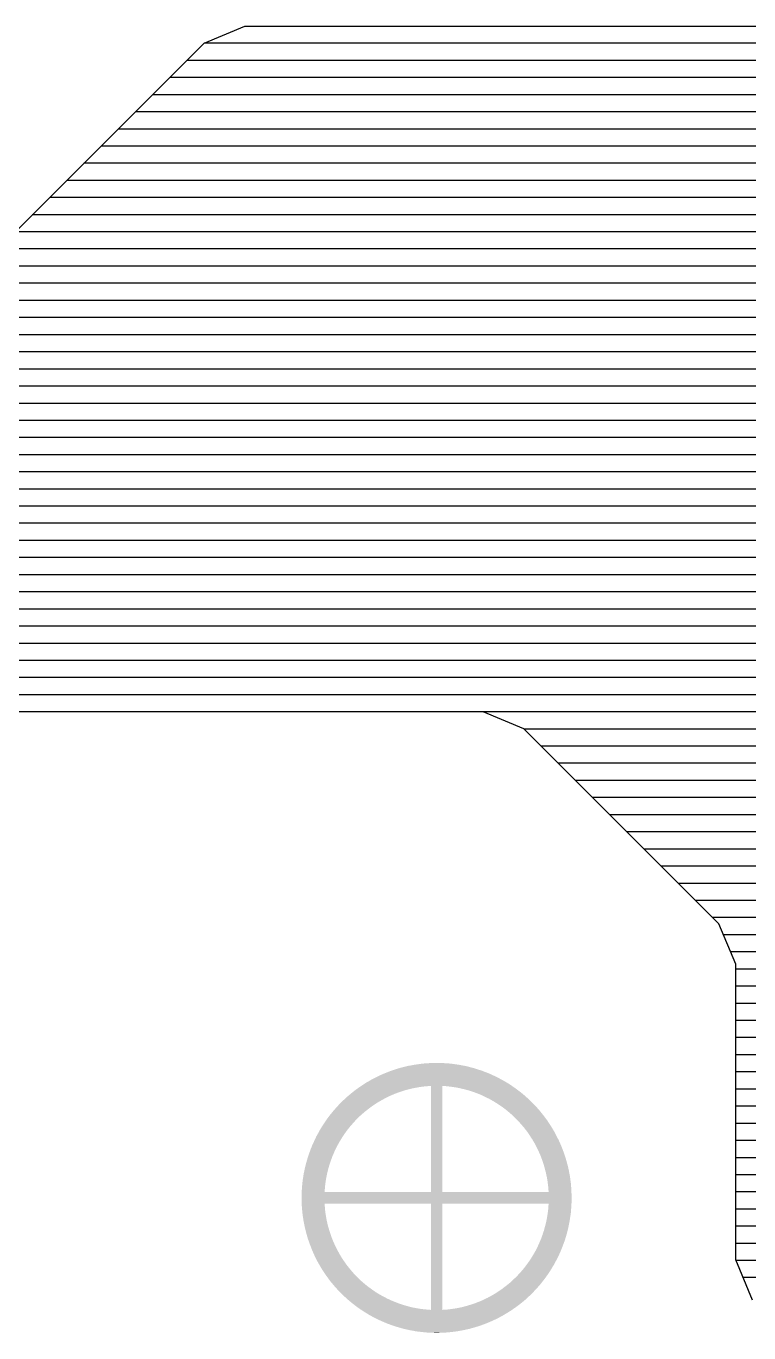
# Model space of a CAD drawing. Extents: x 295 to 953, y 10 to 290.
# Drawn here: x 761.99 to 770.01, y 182.81 to 197.33 of the extents above; entities that cross this region are included whole.
import ezdxf

# ---------------------------------------------------------------- set-up
doc = ezdxf.new("R2010")
doc.units = 0
doc.header["$LTSCALE"] = 5
doc.header["$MEASUREMENT"] = 0
doc.layers.get('0').update_dxf_attribs({"linetype": 'CONTINUOUS', "lineweight": 25})
doc.layers.add('DV-ABPB-A4_BOT', color=7, linetype='CONTINUOUS')

msp = doc.modelspace()

# ---------------------------------------------------------------- linework, layer by layer
at = {"color": 7}
for points in [[(767.102, 185.706), (767.068, 185.719), (765.99, 185.706), (766.023, 185.719)], [(767.068, 185.719), (767.051, 185.726), (766.023, 185.719), (766.042, 185.726)], [(767.051, 185.726), (767.016, 185.737), (766.042, 185.726), (766.075, 185.737)], [(767.016, 185.737), (766.998, 185.743), (766.075, 185.737), (766.094, 185.743)], [(766.998, 185.743), (766.963, 185.754), (766.094, 185.743), (766.128, 185.754)], [(766.963, 185.754), (766.945, 185.759), (766.128, 185.754), (766.147, 185.759)], [(766.945, 185.759), (766.91, 185.768), (766.147, 185.759), (766.181, 185.768)], [(766.91, 185.768), (766.892, 185.773), (766.181, 185.768), (766.201, 185.773)], [(766.892, 185.773), (766.856, 185.781), (766.201, 185.773), (766.235, 185.781)], [(766.856, 185.781), (766.838, 185.784), (766.235, 185.781), (766.255, 185.784)], [(766.838, 185.784), (766.801, 185.791), (766.255, 185.784), (766.289, 185.791)], [(766.801, 185.791), (766.784, 185.794), (766.289, 185.791), (766.31, 185.794)], [(766.784, 185.794), (766.747, 185.799), (766.31, 185.794), (766.344, 185.799)], [(766.747, 185.799), (766.729, 185.802), (766.344, 185.799), (766.365, 185.802)], [(766.729, 185.802), (766.691, 185.806), (766.365, 185.802), (766.398, 185.806)], [(766.691, 185.806), (766.674, 185.808), (766.398, 185.806), (766.421, 185.808)], [(766.674, 185.808), (766.635, 185.81), (766.421, 185.808), (766.453, 185.81)], [(766.635, 185.81), (766.619, 185.811), (766.453, 185.81), (766.478, 185.811)], [(766.619, 185.811), (766.575, 185.813), (766.478, 185.811), (766.509, 185.813)], [(766.575, 185.813), (766.564, 185.813), (766.509, 185.813), (766.564, 185.813)], [(767.383, 185.558), (767.364, 185.57), (765.709, 185.558), (765.728, 185.57)], [(767.364, 185.57), (767.348, 185.581), (765.728, 185.57), (765.744, 185.581)], [(767.348, 185.581), (767.317, 185.6), (765.744, 185.581), (765.774, 185.6)], [(767.317, 185.6), (767.301, 185.609), (765.774, 185.6), (765.792, 185.609)], [(767.301, 185.609), (767.269, 185.627), (765.792, 185.609), (765.822, 185.627)], [(767.269, 185.627), (767.252, 185.636), (765.822, 185.627), (765.84, 185.636)], [(767.252, 185.636), (767.22, 185.653), (765.84, 185.636), (765.871, 185.653)], [(767.22, 185.653), (767.203, 185.661), (765.871, 185.653), (765.889, 185.661)], [(767.203, 185.661), (767.17, 185.677), (765.889, 185.661), (765.921, 185.677)], [(767.17, 185.677), (767.153, 185.685), (765.921, 185.677), (765.939, 185.685)], [(767.153, 185.685), (767.12, 185.699), (765.939, 185.685), (765.972, 185.699)], [(767.12, 185.699), (767.102, 185.706), (765.972, 185.699), (765.99, 185.706)], [(765.937, 185.4), (765.982, 185.424), (765.513, 185.4), (765.538, 185.424)], [(765.982, 185.424), (766.008, 185.437), (765.538, 185.424), (765.552, 185.437)], [(766.008, 185.437), (766.027, 185.446), (765.552, 185.437), (765.563, 185.446)], [(766.027, 185.446), (766.073, 185.466), (765.563, 185.446), (765.587, 185.466)], [(766.073, 185.466), (766.09, 185.473), (765.587, 185.466), (765.594, 185.473)], [(766.09, 185.473), (766.12, 185.484), (765.594, 185.473), (765.609, 185.484)], [(766.12, 185.484), (766.168, 185.5), (765.609, 185.484), (765.629, 185.5)], [(766.168, 185.5), (766.189, 185.507), (765.629, 185.5), (765.637, 185.507)], [(766.189, 185.507), (766.216, 185.515), (765.637, 185.507), (765.648, 185.515)], [(766.216, 185.515), (766.265, 185.527), (765.648, 185.515), (765.665, 185.527)], [(766.265, 185.527), (766.314, 185.537), (765.665, 185.527), (765.679, 185.537)], [(766.314, 185.537), (766.326, 185.539), (765.679, 185.537), (765.682, 185.539)], [(766.326, 185.539), (766.364, 185.546), (765.682, 185.539), (765.691, 185.546)], [(766.364, 185.546), (766.414, 185.552), (765.691, 185.546), (765.701, 185.552)], [(766.414, 185.552), (766.464, 185.556), (765.701, 185.552), (765.707, 185.556)], [(766.464, 185.556), (766.482, 185.558), (765.707, 185.556), (765.709, 185.558)], [(766.609, 184.377), (766.609, 185.558), (766.482, 184.377), (766.482, 185.558)], [(767.388, 185.554), (767.383, 185.558), (766.66, 185.554), (766.609, 185.558)], [(767.394, 185.55), (767.388, 185.554), (766.691, 185.55), (766.66, 185.554)], [(767.397, 185.548), (767.394, 185.55), (766.71, 185.548), (766.691, 185.55)], [(767.407, 185.541), (767.397, 185.548), (766.759, 185.541), (766.71, 185.548)], [(767.421, 185.531), (767.407, 185.541), (766.809, 185.531), (766.759, 185.541)], [(767.437, 185.519), (767.421, 185.531), (766.858, 185.519), (766.809, 185.531)], [(767.439, 185.518), (767.437, 185.519), (766.862, 185.518), (766.858, 185.519)], [(767.455, 185.506), (767.439, 185.518), (766.906, 185.506), (766.862, 185.518)], [(767.475, 185.49), (767.455, 185.506), (766.954, 185.49), (766.906, 185.506)], [(767.483, 185.485), (767.475, 185.49), (766.969, 185.485), (766.954, 185.49)], [(767.497, 185.473), (767.483, 185.485), (767.001, 185.473), (766.969, 185.485)], [(767.52, 185.454), (767.497, 185.473), (767.048, 185.454), (767.001, 185.473)], [(767.525, 185.449), (767.52, 185.454), (767.057, 185.449), (767.048, 185.454)], [(767.544, 185.432), (767.525, 185.449), (767.093, 185.432), (767.057, 185.449)], [(767.566, 185.413), (767.544, 185.432), (767.132, 185.413), (767.093, 185.432)], [(765.732, 185.256), (765.759, 185.279), (765.38, 185.256), (765.398, 185.279)], [(765.759, 185.279), (765.771, 185.288), (765.398, 185.279), (765.407, 185.288)], [(765.771, 185.288), (765.811, 185.319), (765.407, 185.288), (765.433, 185.319)], [(765.811, 185.319), (765.812, 185.32), (765.433, 185.319), (765.434, 185.32)], [(765.812, 185.32), (765.852, 185.348), (765.434, 185.32), (765.46, 185.348)], [(765.852, 185.348), (765.872, 185.361), (765.46, 185.348), (765.472, 185.361)], [(765.872, 185.361), (765.894, 185.375), (765.472, 185.361), (765.487, 185.375)], [(765.894, 185.375), (765.936, 185.399), (765.487, 185.375), (765.511, 185.399)], [(765.936, 185.399), (765.937, 185.4), (765.511, 185.399), (765.513, 185.4)], [(767.569, 185.409), (767.566, 185.413), (767.138, 185.409), (767.132, 185.413)], [(767.595, 185.385), (767.569, 185.409), (767.182, 185.385), (767.138, 185.409)], [(767.606, 185.374), (767.595, 185.385), (767.198, 185.374), (767.182, 185.385)], [(767.622, 185.358), (767.606, 185.374), (767.224, 185.358), (767.198, 185.374)], [(767.644, 185.335), (767.622, 185.358), (767.259, 185.335), (767.224, 185.358)], [(767.649, 185.33), (767.644, 185.335), (767.266, 185.33), (767.259, 185.335)], [(767.675, 185.3), (767.649, 185.33), (767.307, 185.3), (767.266, 185.33)], [(767.681, 185.294), (767.675, 185.3), (767.315, 185.294), (767.307, 185.3)], [(767.702, 185.268), (767.681, 185.294), (767.346, 185.268), (767.315, 185.294)], [(765.591, 185.113), (765.62, 185.146), (765.277, 185.113), (765.299, 185.146)], [(765.62, 185.146), (765.624, 185.151), (765.299, 185.146), (765.302, 185.151)], [(765.624, 185.151), (765.658, 185.188), (765.302, 185.151), (765.327, 185.188)], [(765.658, 185.188), (765.663, 185.192), (765.327, 185.188), (765.33, 185.192)], [(765.663, 185.192), (765.694, 185.223), (765.33, 185.192), (765.353, 185.223)], [(765.694, 185.223), (765.709, 185.236), (765.353, 185.223), (765.363, 185.236)], [(765.709, 185.236), (765.732, 185.256), (765.363, 185.236), (765.38, 185.256)], [(767.716, 185.251), (767.702, 185.268), (767.366, 185.251), (767.346, 185.268)], [(767.729, 185.235), (767.716, 185.251), (767.384, 185.235), (767.366, 185.251)], [(767.75, 185.207), (767.729, 185.235), (767.413, 185.207), (767.384, 185.235)], [(767.755, 185.201), (767.75, 185.207), (767.42, 185.201), (767.413, 185.207)], [(767.781, 185.165), (767.755, 185.201), (767.455, 185.165), (767.42, 185.201)], [(767.782, 185.162), (767.781, 185.165), (767.457, 185.162), (767.455, 185.165)], [(767.805, 185.127), (767.782, 185.162), (767.489, 185.127), (767.457, 185.162)], [(765.478, 184.954), (765.501, 184.992), (765.19, 184.954), (765.208, 184.992)], [(765.501, 184.992), (765.509, 185.004), (765.208, 184.992), (765.214, 185.004)], [(765.509, 185.004), (765.529, 185.033), (765.214, 185.004), (765.231, 185.033)], [(765.529, 185.033), (765.543, 185.052), (765.231, 185.033), (765.241, 185.052)], [(765.543, 185.052), (765.559, 185.074), (765.241, 185.052), (765.253, 185.074)], [(765.559, 185.074), (765.58, 185.1), (765.253, 185.074), (765.269, 185.1)], [(765.58, 185.1), (765.591, 185.113), (765.269, 185.1), (765.277, 185.113)], [(767.813, 185.116), (767.805, 185.127), (767.498, 185.116), (767.489, 185.127)], [(767.829, 185.089), (767.813, 185.116), (767.521, 185.089), (767.498, 185.116)], [(767.841, 185.069), (767.829, 185.089), (767.536, 185.069), (767.521, 185.089)], [(767.853, 185.049), (767.841, 185.069), (767.552, 185.049), (767.536, 185.069)], [(767.868, 185.021), (767.853, 185.049), (767.571, 185.021), (767.552, 185.049)], [(767.875, 185.007), (767.868, 185.021), (767.58, 185.007), (767.571, 185.021)], [(767.893, 184.972), (767.875, 185.007), (767.603, 184.972), (767.58, 185.007)], [(765.405, 184.815), (765.423, 184.853), (765.133, 184.815), (765.146, 184.853)], [(765.423, 184.853), (765.427, 184.861), (765.146, 184.853), (765.15, 184.861)], [(765.427, 184.861), (765.449, 184.904), (765.15, 184.861), (765.167, 184.904)], [(765.449, 184.904), (765.45, 184.905), (765.167, 184.904), (765.168, 184.905)], [(765.45, 184.905), (765.474, 184.949), (765.168, 184.905), (765.188, 184.949)], [(765.474, 184.949), (765.478, 184.954), (765.188, 184.949), (765.19, 184.954)], [(767.897, 184.965), (767.893, 184.972), (767.608, 184.965), (767.603, 184.972)], [(767.917, 184.922), (767.897, 184.965), (767.633, 184.922), (767.608, 184.965)], [(767.936, 184.877), (767.917, 184.922), (767.657, 184.877), (767.633, 184.922)], [(767.938, 184.871), (767.936, 184.877), (767.66, 184.871), (767.657, 184.877)], [(767.953, 184.832), (767.938, 184.871), (767.679, 184.832), (767.66, 184.871)], [(765.353, 184.673), (765.36, 184.695), (765.09, 184.673), (765.095, 184.695)], [(765.36, 184.695), (765.369, 184.721), (765.095, 184.695), (765.103, 184.721)], [(765.369, 184.721), (765.379, 184.749), (765.103, 184.721), (765.111, 184.749)], [(765.379, 184.749), (765.386, 184.769), (765.111, 184.749), (765.117, 184.769)], [(765.386, 184.769), (765.4, 184.801), (765.117, 184.769), (765.128, 184.801)], [(765.4, 184.801), (765.405, 184.815), (765.128, 184.801), (765.133, 184.815)], [(767.958, 184.819), (767.953, 184.832), (767.684, 184.819), (767.679, 184.832)], [(767.969, 184.786), (767.958, 184.819), (767.699, 184.786), (767.684, 184.819)], [(767.975, 184.767), (767.969, 184.786), (767.706, 184.767), (767.699, 184.786)], [(767.984, 184.739), (767.975, 184.767), (767.717, 184.739), (767.706, 184.767)], [(767.991, 184.714), (767.984, 184.739), (767.725, 184.714), (767.717, 184.739)], [(767.997, 184.691), (767.991, 184.714), (767.733, 184.691), (767.725, 184.714)], [(765.32, 184.533), (765.328, 184.576), (765.062, 184.533), (765.069, 184.576)], [(765.328, 184.576), (765.331, 184.588), (765.069, 184.576), (765.071, 184.588)], [(765.331, 184.588), (765.34, 184.625), (765.071, 184.588), (765.079, 184.625)], [(765.34, 184.625), (765.344, 184.642), (765.079, 184.625), (765.082, 184.642)], [(765.344, 184.642), (765.353, 184.673), (765.082, 184.642), (765.09, 184.673)], [(768.005, 184.661), (767.997, 184.691), (767.742, 184.661), (767.733, 184.691)], [(768.009, 184.643), (768.005, 184.661), (767.747, 184.643), (767.742, 184.661)], [(768.017, 184.607), (768.009, 184.643), (767.756, 184.607), (767.747, 184.643)], [(768.019, 184.594), (768.017, 184.607), (767.76, 184.594), (767.756, 184.607)], [(768.027, 184.552), (768.019, 184.594), (767.768, 184.552), (767.76, 184.594)], [(768.028, 184.545), (768.027, 184.552), (767.77, 184.545), (767.768, 184.552)], [(765.302, 184.377), (765.305, 184.424), (765.047, 184.377), (765.05, 184.424)], [(765.305, 184.427), (765.311, 184.477), (765.05, 184.427), (765.055, 184.477)], [(765.305, 184.424), (765.305, 184.427), (765.05, 184.424), (765.05, 184.427)], [(765.311, 184.479), (765.318, 184.527), (765.055, 184.479), (765.061, 184.527)], [(765.311, 184.477), (765.311, 184.479), (765.055, 184.477), (765.055, 184.479)], [(765.318, 184.527), (765.32, 184.533), (765.061, 184.527), (765.062, 184.533)], [(768.034, 184.498), (768.028, 184.545), (767.778, 184.498), (767.77, 184.545)], [(768.035, 184.495), (768.034, 184.498), (767.778, 184.495), (767.778, 184.498)], [(768.04, 184.445), (768.035, 184.495), (767.785, 184.445), (767.778, 184.495)], [(768.04, 184.443), (768.04, 184.445), (767.785, 184.443), (767.785, 184.445)], [(768.043, 184.395), (768.04, 184.443), (767.789, 184.395), (767.785, 184.443)], [(768.046, 184.333), (768.044, 184.368), (765.046, 184.333), (765.047, 184.368)], [(768.046, 184.313), (768.046, 184.333), (765.046, 184.313), (765.046, 184.333)], [(768.045, 184.294), (768.046, 184.313), (765.046, 184.294), (765.046, 184.313)], [(768.045, 184.258), (768.045, 184.294), (765.047, 184.258), (765.046, 184.294)], [(768.044, 184.368), (768.044, 184.377), (765.047, 184.368), (765.047, 184.377)], [(768.044, 184.25), (768.045, 184.258), (765.047, 184.25), (765.047, 184.258)], [(768.044, 184.388), (768.043, 184.395), (767.789, 184.388), (767.789, 184.395)], [(768.044, 184.377), (768.044, 184.388), (767.79, 184.377), (767.789, 184.388)], [(765.302, 184.239), (765.302, 184.25), (765.048, 184.239), (765.047, 184.25)], [(765.303, 184.231), (765.302, 184.239), (765.048, 184.231), (765.048, 184.239)], [(765.307, 184.184), (765.303, 184.231), (765.052, 184.184), (765.048, 184.231)], [(765.307, 184.181), (765.307, 184.184), (765.052, 184.181), (765.052, 184.184)], [(765.313, 184.131), (765.307, 184.181), (765.057, 184.131), (765.052, 184.181)], [(765.314, 184.129), (765.313, 184.131), (765.057, 184.129), (765.057, 184.131)], [(765.322, 184.082), (765.314, 184.129), (765.064, 184.082), (765.057, 184.129)], [(766.609, 183.069), (766.609, 184.25), (766.482, 183.069), (766.482, 184.25)], [(768.03, 184.1), (768.037, 184.148), (767.773, 184.1), (767.781, 184.148)], [(768.037, 184.15), (768.041, 184.2), (767.781, 184.15), (767.787, 184.2)], [(768.037, 184.148), (768.037, 184.15), (767.781, 184.148), (767.781, 184.15)], [(768.042, 184.203), (768.044, 184.25), (767.787, 184.203), (767.79, 184.25)], [(768.041, 184.2), (768.042, 184.203), (767.787, 184.2), (767.787, 184.203)], [(765.323, 184.074), (765.322, 184.082), (765.065, 184.074), (765.064, 184.082)], [(765.332, 184.032), (765.323, 184.074), (765.073, 184.032), (765.065, 184.074)], [(765.335, 184.02), (765.332, 184.032), (765.075, 184.02), (765.073, 184.032)], [(765.344, 183.984), (765.335, 184.02), (765.083, 183.984), (765.075, 184.02)], [(765.35, 183.966), (765.344, 183.984), (765.087, 183.966), (765.083, 183.984)], [(768.002, 183.953), (768.009, 183.985), (767.739, 183.953), (767.747, 183.985)], [(768.009, 183.985), (768.013, 184.002), (767.747, 183.985), (767.752, 184.002)], [(768.013, 184.002), (768.02, 184.039), (767.752, 184.002), (767.761, 184.039)], [(768.02, 184.039), (768.022, 184.05), (767.761, 184.039), (767.764, 184.05)], [(768.022, 184.05), (768.029, 184.093), (767.764, 184.05), (767.772, 184.093)], [(768.029, 184.093), (768.03, 184.1), (767.772, 184.093), (767.773, 184.1)], [(765.359, 183.935), (765.35, 183.966), (765.095, 183.935), (765.087, 183.966)], [(765.367, 183.912), (765.359, 183.935), (765.101, 183.912), (765.095, 183.935)], [(765.375, 183.888), (765.367, 183.912), (765.108, 183.888), (765.101, 183.912)], [(765.386, 183.859), (765.375, 183.888), (765.116, 183.859), (765.108, 183.888)], [(765.393, 183.841), (765.386, 183.859), (765.123, 183.841), (765.116, 183.859)], [(765.408, 183.807), (765.393, 183.841), (765.134, 183.807), (765.123, 183.841)], [(767.959, 183.812), (767.964, 183.825), (767.686, 183.812), (767.692, 183.825)], [(767.964, 183.825), (767.975, 183.858), (767.692, 183.825), (767.706, 183.858)], [(767.975, 183.858), (767.981, 183.878), (767.706, 183.858), (767.713, 183.878)], [(767.981, 183.878), (767.989, 183.905), (767.713, 183.878), (767.723, 183.905)], [(767.989, 183.905), (767.996, 183.931), (767.723, 183.905), (767.731, 183.931)], [(767.996, 183.931), (768.002, 183.953), (767.731, 183.931), (767.739, 183.953)], [(765.413, 183.795), (765.408, 183.807), (765.139, 183.795), (765.134, 183.807)], [(765.432, 183.756), (765.413, 183.795), (765.154, 183.756), (765.139, 183.795)], [(765.435, 183.749), (765.432, 183.756), (765.156, 183.749), (765.154, 183.756)], [(765.459, 183.705), (765.435, 183.749), (765.175, 183.705), (765.156, 183.749)], [(765.484, 183.661), (765.459, 183.705), (765.195, 183.661), (765.175, 183.705)], [(767.902, 183.672), (767.904, 183.677), (767.614, 183.672), (767.617, 183.677)], [(767.904, 183.677), (767.924, 183.721), (767.617, 183.677), (767.642, 183.721)], [(767.924, 183.721), (767.924, 183.722), (767.642, 183.721), (767.643, 183.722)], [(767.924, 183.722), (767.942, 183.766), (767.643, 183.722), (767.665, 183.766)], [(767.942, 183.766), (767.945, 183.774), (767.665, 183.766), (767.669, 183.774)], [(767.945, 183.774), (767.959, 183.812), (767.669, 183.774), (767.686, 183.812)], [(765.488, 183.655), (765.484, 183.661), (765.198, 183.655), (765.195, 183.661)], [(765.511, 183.619), (765.488, 183.655), (765.216, 183.619), (765.198, 183.655)], [(765.521, 183.606), (765.511, 183.619), (765.223, 183.606), (765.216, 183.619)], [(765.54, 183.578), (765.521, 183.606), (765.239, 183.578), (765.223, 183.606)], [(765.556, 183.557), (765.54, 183.578), (765.25, 183.557), (765.239, 183.578)], [(765.571, 183.538), (765.556, 183.557), (765.262, 183.538), (765.25, 183.557)], [(765.594, 183.51), (765.571, 183.538), (765.279, 183.51), (765.262, 183.538)], [(767.823, 183.527), (767.838, 183.553), (767.512, 183.527), (767.533, 183.553)], [(767.838, 183.553), (767.851, 183.574), (767.533, 183.553), (767.548, 183.574)], [(767.851, 183.574), (767.861, 183.593), (767.548, 183.574), (767.562, 183.593)], [(767.861, 183.593), (767.877, 183.623), (767.562, 183.593), (767.583, 183.623)], [(767.877, 183.623), (767.883, 183.635), (767.583, 183.623), (767.591, 183.635)], [(767.883, 183.635), (767.902, 183.672), (767.591, 183.635), (767.614, 183.672)], [(765.603, 183.499), (765.594, 183.51), (765.286, 183.499), (765.279, 183.51)], [(765.634, 183.464), (765.603, 183.499), (765.31, 183.464), (765.286, 183.499)], [(765.636, 183.462), (765.634, 183.464), (765.311, 183.462), (765.31, 183.464)], [(765.671, 183.426), (765.636, 183.462), (765.337, 183.426), (765.311, 183.462)], [(765.678, 183.419), (765.671, 183.426), (765.342, 183.419), (765.337, 183.426)], [(765.708, 183.391), (765.678, 183.419), (765.363, 183.391), (765.342, 183.419)], [(765.726, 183.375), (765.708, 183.391), (765.375, 183.375), (765.363, 183.391)], [(767.712, 183.37), (767.728, 183.391), (767.36, 183.37), (767.383, 183.391)], [(767.728, 183.391), (767.738, 183.404), (767.383, 183.391), (767.397, 183.404)], [(767.738, 183.404), (767.762, 183.435), (767.397, 183.404), (767.429, 183.435)], [(767.762, 183.435), (767.764, 183.439), (767.429, 183.435), (767.433, 183.439)], [(767.764, 183.439), (767.79, 183.475), (767.433, 183.439), (767.468, 183.475)], [(767.79, 183.475), (767.793, 183.48), (767.468, 183.475), (767.472, 183.48)], [(767.793, 183.48), (767.814, 183.513), (767.472, 183.48), (767.501, 183.513)], [(767.814, 183.513), (767.823, 183.527), (767.501, 183.513), (767.512, 183.527)], [(765.746, 183.358), (765.726, 183.375), (765.39, 183.358), (765.375, 183.375)], [(765.777, 183.333), (765.746, 183.358), (765.411, 183.333), (765.39, 183.358)], [(765.785, 183.327), (765.777, 183.333), (765.416, 183.327), (765.411, 183.333)], [(765.826, 183.297), (765.785, 183.327), (765.443, 183.297), (765.416, 183.327)], [(765.833, 183.292), (765.826, 183.297), (765.447, 183.292), (765.443, 183.297)], [(765.867, 183.268), (765.833, 183.292), (765.47, 183.268), (765.447, 183.292)], [(765.893, 183.252), (765.867, 183.268), (765.486, 183.252), (765.47, 183.268)], [(765.91, 183.242), (765.893, 183.252), (765.497, 183.242), (765.486, 183.252)], [(765.954, 183.217), (765.91, 183.242), (765.522, 183.217), (765.497, 183.242)], [(767.58, 183.227), (767.605, 183.251), (767.156, 183.227), (767.198, 183.251)], [(767.605, 183.251), (767.62, 183.266), (767.198, 183.251), (767.22, 183.266)], [(767.62, 183.266), (767.631, 183.279), (767.22, 183.266), (767.24, 183.279)], [(767.631, 183.279), (767.657, 183.306), (767.24, 183.279), (767.279, 183.306)], [(767.657, 183.306), (767.659, 183.308), (767.279, 183.306), (767.281, 183.308)], [(767.659, 183.308), (767.685, 183.338), (767.281, 183.308), (767.321, 183.338)], [(767.685, 183.338), (767.694, 183.348), (767.321, 183.338), (767.333, 183.348)], [(767.694, 183.348), (767.712, 183.37), (767.333, 183.348), (767.36, 183.37)], [(765.96, 183.214), (765.954, 183.217), (765.526, 183.214), (765.522, 183.217)], [(765.999, 183.194), (765.96, 183.214), (765.548, 183.194), (765.526, 183.214)], [(766.035, 183.177), (765.999, 183.194), (765.567, 183.177), (765.548, 183.194)], [(766.044, 183.173), (766.035, 183.177), (765.572, 183.173), (765.567, 183.177)], [(766.091, 183.154), (766.044, 183.173), (765.595, 183.154), (765.572, 183.173)], [(766.122, 183.142), (766.091, 183.154), (765.609, 183.142), (765.595, 183.154)], [(766.138, 183.136), (766.122, 183.142), (765.617, 183.136), (765.609, 183.142)], [(766.186, 183.121), (766.138, 183.136), (765.637, 183.121), (765.617, 183.136)], [(766.23, 183.108), (766.186, 183.121), (765.653, 183.108), (765.637, 183.121)], [(766.234, 183.107), (766.23, 183.108), (765.655, 183.107), (765.653, 183.108)], [(766.283, 183.095), (766.234, 183.107), (765.671, 183.095), (765.655, 183.107)], [(766.332, 183.086), (766.283, 183.095), (765.684, 183.086), (765.671, 183.095)], [(767.412, 183.089), (767.427, 183.099), (766.778, 183.089), (766.827, 183.099)], [(767.427, 183.099), (767.443, 183.112), (766.827, 183.099), (766.876, 183.112)], [(767.443, 183.112), (767.454, 183.12), (766.876, 183.112), (766.902, 183.12)], [(767.454, 183.12), (767.462, 183.126), (766.902, 183.12), (766.924, 183.126)], [(767.462, 183.126), (767.483, 183.142), (766.924, 183.126), (766.971, 183.142)], [(767.483, 183.142), (767.498, 183.154), (766.971, 183.142), (767.002, 183.154)], [(767.498, 183.154), (767.505, 183.16), (767.002, 183.154), (767.018, 183.16)], [(767.505, 183.16), (767.529, 183.18), (767.018, 183.16), (767.065, 183.18)], [(767.529, 183.18), (767.54, 183.19), (767.065, 183.18), (767.084, 183.19)], [(767.54, 183.19), (767.553, 183.202), (767.084, 183.19), (767.11, 183.202)], [(767.553, 183.202), (767.579, 183.226), (767.11, 183.202), (767.154, 183.226)], [(767.579, 183.226), (767.58, 183.227), (767.154, 183.226), (767.156, 183.227)], [(766.382, 183.078), (766.332, 183.086), (765.695, 183.078), (765.684, 183.086)], [(766.401, 183.076), (766.382, 183.078), (765.698, 183.076), (765.695, 183.078)], [(766.432, 183.073), (766.401, 183.076), (765.703, 183.073), (765.698, 183.076)], [(766.482, 183.069), (766.432, 183.073), (765.709, 183.069), (765.703, 183.073)], [(767.364, 183.056), (767.383, 183.069), (765.728, 183.056), (765.709, 183.069)], [(767.347, 183.046), (767.364, 183.056), (765.744, 183.046), (765.728, 183.056)], [(767.317, 183.027), (767.347, 183.046), (765.775, 183.027), (765.744, 183.046)], [(767.3, 183.017), (767.317, 183.027), (765.791, 183.017), (765.775, 183.027)], [(767.269, 182.999), (767.3, 183.017), (765.823, 182.999), (765.791, 183.017)], [(767.252, 182.99), (767.269, 182.999), (765.839, 182.99), (765.823, 182.999)], [(767.221, 182.974), (767.252, 182.99), (765.872, 182.974), (765.839, 182.99)], [(767.203, 182.965), (767.221, 182.974), (765.889, 182.965), (765.872, 182.974)], [(767.171, 182.95), (767.203, 182.965), (765.921, 182.95), (765.889, 182.965)], [(767.153, 182.942), (767.171, 182.95), (765.939, 182.942), (765.921, 182.95)], [(767.383, 183.069), (767.385, 183.07), (766.609, 183.069), (766.628, 183.07)], [(767.385, 183.07), (767.391, 183.074), (766.628, 183.07), (766.678, 183.074)], [(767.391, 183.074), (767.4, 183.081), (766.678, 183.074), (766.728, 183.081)], [(767.4, 183.081), (767.41, 183.087), (766.728, 183.081), (766.766, 183.087)], [(767.41, 183.087), (767.412, 183.089), (766.766, 183.087), (766.778, 183.089)], [(767.12, 182.928), (767.153, 182.942), (765.972, 182.928), (765.939, 182.942)], [(767.102, 182.92), (767.12, 182.928), (765.989, 182.92), (765.972, 182.928)], [(767.069, 182.908), (767.102, 182.92), (766.024, 182.908), (765.989, 182.92)], [(767.05, 182.901), (767.069, 182.908), (766.041, 182.901), (766.024, 182.908)], [(767.017, 182.889), (767.05, 182.901), (766.076, 182.889), (766.041, 182.901)], [(766.997, 182.883), (767.017, 182.889), (766.093, 182.883), (766.076, 182.889)], [(766.964, 182.873), (766.997, 182.883), (766.129, 182.873), (766.093, 182.883)], [(766.944, 182.868), (766.964, 182.873), (766.146, 182.868), (766.129, 182.873)], [(766.911, 182.858), (766.944, 182.868), (766.182, 182.858), (766.146, 182.868)], [(766.891, 182.854), (766.911, 182.858), (766.2, 182.854), (766.182, 182.858)], [(766.857, 182.846), (766.891, 182.854), (766.236, 182.846), (766.2, 182.854)], [(766.837, 182.842), (766.857, 182.846), (766.254, 182.842), (766.236, 182.846)], [(766.803, 182.836), (766.837, 182.842), (766.29, 182.836), (766.254, 182.842)], [(766.782, 182.832), (766.803, 182.836), (766.308, 182.832), (766.29, 182.836)], [(766.748, 182.827), (766.782, 182.832), (766.345, 182.827), (766.308, 182.832)], [(766.727, 182.825), (766.748, 182.827), (766.363, 182.825), (766.345, 182.827)], [(766.693, 182.821), (766.727, 182.825), (766.401, 182.821), (766.363, 182.825)], [(766.671, 182.819), (766.693, 182.821), (766.418, 182.819), (766.401, 182.821)], [(766.638, 182.816), (766.671, 182.819), (766.457, 182.816), (766.418, 182.819)], [(766.614, 182.815), (766.638, 182.816), (766.473, 182.815), (766.457, 182.816)], [(766.583, 182.814), (766.614, 182.815), (766.516, 182.814), (766.473, 182.815)], [(766.528, 182.813), (766.583, 182.814), (766.528, 182.813), (766.516, 182.814)]]:
    msp.add_solid(points, dxfattribs=at)
at = {"layer": 'DV-ABPB-A4_BOT', "color": 7}
for p, q in [((763.965, 197.145), (764.415, 197.333)), ((764.415, 197.333), (782.304, 197.333)), ((760.529, 193.709), (763.965, 197.145)), ((782.756, 197.143), (763.963, 197.143)), ((782.947, 196.952), (763.772, 196.952)), ((783.137, 196.762), (763.582, 196.762)), ((783.328, 196.571), (763.391, 196.571)), ((783.518, 196.381), (763.201, 196.381)), ((783.709, 196.19), (763.01, 196.19)), ((783.899, 196), (762.82, 196)), ((784.09, 195.809), (762.629, 195.809)), ((784.28, 195.619), (762.439, 195.619)), ((784.471, 195.428), (762.248, 195.428)), ((784.664, 195.238), (762.055, 195.238)), ((784.854, 195.047), (761.865, 195.047)), ((785.045, 194.857), (761.674, 194.857)), ((785.235, 194.666), (761.484, 194.666)), ((785.426, 194.476), (761.293, 194.476)), ((785.616, 194.285), (761.103, 194.285)), ((785.807, 194.095), (760.912, 194.095)), ((785.997, 193.904), (760.722, 193.904)), ((786.188, 193.714), (760.531, 193.714)), ((786.64, 193.523), (760.079, 193.523)), ((794.821, 193.333), (750.628, 193.333)), ((795.012, 193.142), (750.437, 193.142)), ((795.131, 192.952), (750.318, 192.952)), ((795.21, 192.761), (750.239, 192.761)), ((795.266, 192.571), (750.183, 192.571)), ((795.266, 192.38), (750.183, 192.38)), ((795.266, 192.19), (750.183, 192.19)), ((795.266, 191.999), (750.183, 191.999)), ((795.238, 191.809), (750.183, 191.809)), ((795.159, 191.618), (750.183, 191.618)), ((795.075, 191.428), (750.183, 191.428)), ((794.885, 191.237), (750.183, 191.237)), ((794.521, 191.047), (750.183, 191.047)), ((786.967, 190.856), (750.183, 190.856)), ((786.696, 190.666), (750.183, 190.666)), ((786.505, 190.475), (750.239, 190.475)), ((786.315, 190.285), (750.318, 190.285)), ((786.124, 190.094), (750.437, 190.094)), ((785.934, 189.904), (750.628, 189.904)), ((785.85, 189.713), (751.08, 189.713)), ((767.064, 189.713), (751.08, 189.713)), ((767.514, 189.525), (767.064, 189.713)), ((769.68, 187.359), (767.514, 189.525)), ((785.771, 189.523), (767.519, 189.523)), ((785.743, 189.332), (767.709, 189.332)), ((785.743, 189.142), (767.9, 189.142)), ((785.743, 188.951), (768.09, 188.951)), ((785.743, 188.761), (768.281, 188.761)), ((785.743, 188.57), (768.471, 188.57)), ((785.743, 188.38), (768.662, 188.38)), ((785.743, 188.189), (768.852, 188.189)), ((785.743, 187.999), (769.043, 187.999)), ((785.743, 187.808), (769.233, 187.808)), ((785.743, 187.618), (769.424, 187.618)), ((785.743, 187.427), (769.614, 187.427)), ((769.868, 186.909), (769.68, 187.359)), ((785.743, 187.237), (769.731, 187.237)), ((785.743, 187.046), (769.81, 187.046)), ((769.868, 183.625), (769.868, 186.909)), ((785.743, 186.856), (769.868, 186.856)), ((782.426, 186.665), (769.868, 186.665)), ((782.04, 186.475), (769.868, 186.475)), ((781.768, 186.284), (769.868, 186.284)), ((781.552, 186.094), (769.868, 186.094)), ((781.385, 185.903), (769.868, 185.903)), ((781.245, 185.713), (769.868, 185.713)), ((781.128, 185.522), (769.868, 185.522)), ((781.034, 185.332), (769.868, 185.332)), ((780.958, 185.141), (769.868, 185.141)), ((780.899, 184.951), (769.868, 184.951)), ((780.856, 184.76), (769.868, 184.76)), ((780.831, 184.57), (769.868, 184.57)), ((780.818, 184.379), (769.868, 184.379)), ((780.818, 184.189), (769.868, 184.189)), ((780.836, 183.998), (769.868, 183.998)), ((780.864, 183.808), (769.868, 183.808)), ((770.054, 183.175), (769.868, 183.625)), ((780.91, 183.617), (769.871, 183.617)), ((780.971, 183.427), (769.949, 183.427))]:
    msp.add_line(p, q, dxfattribs=at)

doc.saveas('drawing.dxf')
